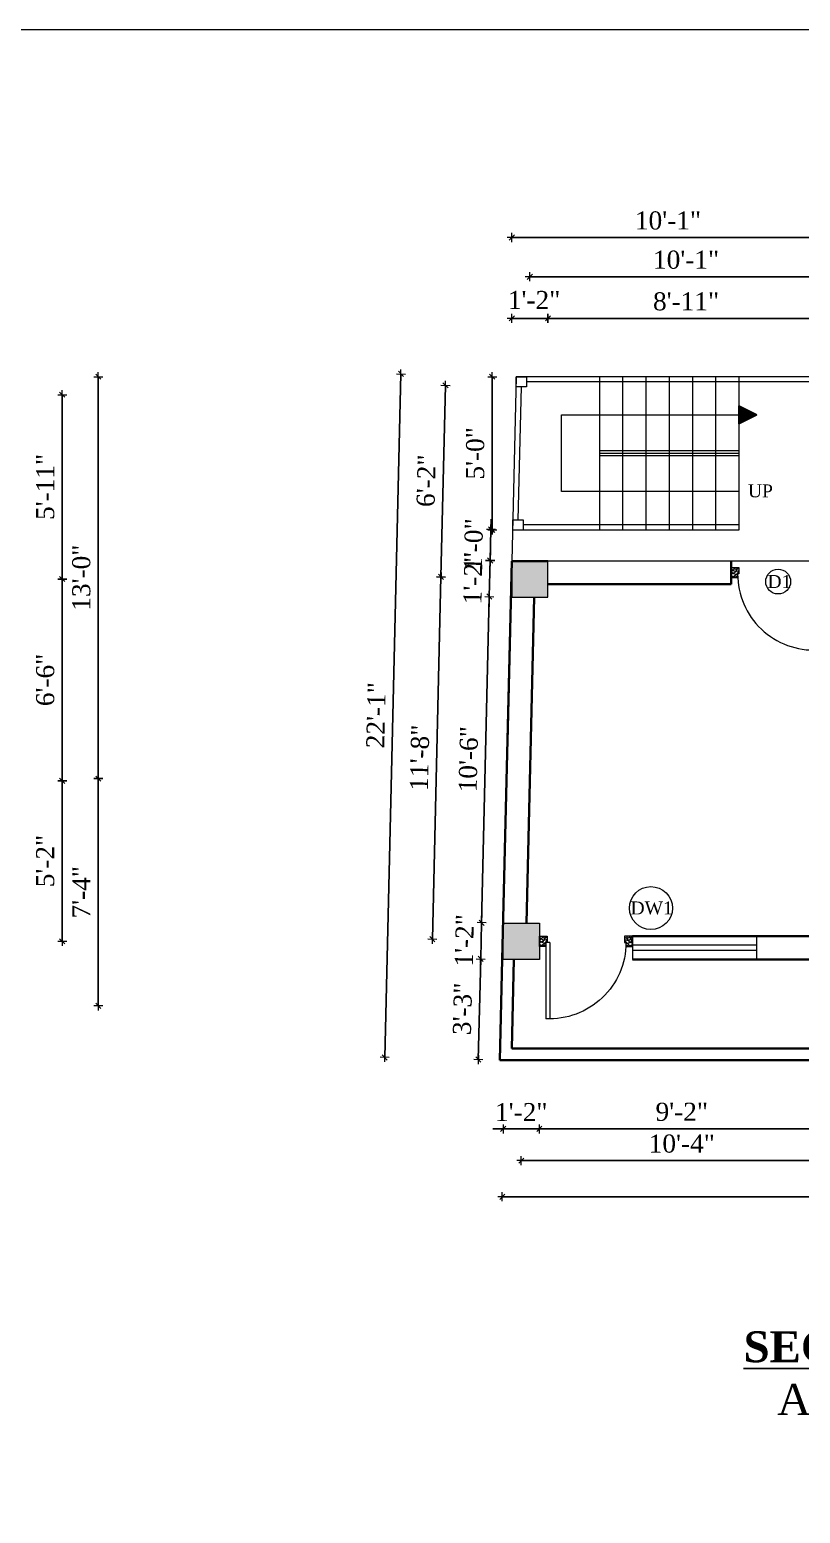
# Model space of a CAD drawing. Header units: inches. Extents: x 151827 to 346502, y -56182 to -23217.
# Drawn here: x 156630 to 156928, y -26825 to -26250 of the extents above; entities that cross this region are included whole.
import ezdxf

# ---------------------------------------------------------------- set-up
doc = ezdxf.new("R2010")
doc.units = ezdxf.units.IN
doc.header["$LTSCALE"] = 5
doc.header["$MEASUREMENT"] = 0
for name, color, linetype, lineweight in [('A-WALL', 7, 'Continuous', 9), ('Dimension', 7, 'Continuous', 18), ('DOOR', 62, 'Continuous', 0), ('Dw', 2, 'Continuous', 18), ('ele1', 21, 'Continuous', 20)]:
    doc.layers.add(name, color=color, linetype=linetype, lineweight=lineweight)
doc.layers.add('dim line', color=7, linetype='Continuous', lineweight=15, true_color=0xfab2b2)
doc.layers.add('TEXT', color=6, linetype='Continuous')
doc.layers.add('WALL', color=7, linetype='Continuous')
doc.styles.add('ordinary', font='times.ttf')
doc.dimstyles.new('Copy of 96', dxfattribs={"dimtxt": 7, "dimasz": 4, "dimexe": 0.5, "dimexo": 0.5, "dimgap": 3, "dimtad": 1, "dimdec": 1, "dimzin": 11, "dimdsep": 46, "dimlunit": 4, "dimtxsty": 'ordinary', "dimblk": 'OBLIQUE', "dimcen": 0.09, "dimse1": 1, "dimse2": 1, "dimclrt": 6, "dimazin": 0, "dimtfac": 1, "dimtdec": 1, "dimtix": 1, "dimtmove": 2, "dimatfit": 3, "dimldrblk": 'leader', "dimfxl": 0.5, "dimfxlon": 1, "dimtolj": 1, "dimtzin": 0, "dimarcsym": 0})

# ---------------------------------------------------------------- blocks, each defined once
blk = doc.blocks.new('oblique')
at = {"color": 0, "lineweight": -2}
blk.add_line((0.25, 0.25), (-0.25, -0.25), dxfattribs=at)
at = {"layer": 'dim line', "lineweight": 9}
for p, q in [((-0.4375, 0), (0.4375, 0)), ((0, 0.4375), (0, -0.4375))]:
    blk.add_line(p, q, dxfattribs=at)
blk = doc.blocks.new('*D415')
at = {"layer": 'A-WALL', "color": 0, "lineweight": -2, "ltscale": 5, "transparency": 16777216}
blk.add_line((156642.9, -26603.06), (156642.9, -26540.88), dxfattribs=at)
at = {"layer": 'Defpoints', "color": 0, "ltscale": 5, "transparency": 16777216}
for p in [(156593.45, -26540.88), (156642.9, -26540.88), (156559.08, -26603.06)]:
    blk.add_point(p, dxfattribs=at)
at = {"layer": 'A-WALL', "color": 0, "lineweight": -2, "ltscale": 5, "transparency": 16777216, "xscale": 4, "yscale": 4, "zscale": 4}
for p, rotation in [((156642.9, -26540.88), 90), ((156642.9, -26603.06), 270)]:
    blk.add_blockref('oblique', p, dxfattribs=dict(at, rotation=rotation))
at = {"layer": 'A-WALL', "color": 6, "ltscale": 5, "transparency": 16777216, "insert": (156636.34, -26571.97), "char_height": 7, "attachment_point": 5, "rotation": 90, "style": 'ordinary'}
blk.add_mtext('\\A1;5\'-2"', dxfattribs=at)
blk = doc.blocks.new('_OBLIQUE')
at = {"color": 0, "linetype": 'ByBlock'}
blk.add_line((-0.5, -0.5), (0.5, 0.5), dxfattribs=at)
blk = doc.blocks.new('leader')
at = {"layer": 'Dimension'}
for p, q in [((0, -4.33), (0, 4.33)), ((-4.42, 0), (4.42, 0))]:
    blk.add_line(p, q, dxfattribs=at)
blk = doc.blocks.new('*D416')
at = {"layer": 'A-WALL', "color": 0, "lineweight": -2, "ltscale": 5, "transparency": 16777216}
blk.add_line((156642.9, -26540.88), (156642.9, -26462.78), dxfattribs=at)
at = {"layer": 'Defpoints', "color": 0, "ltscale": 5, "transparency": 16777216}
for p in [(156456.07, -26462.78), (156642.9, -26462.78), (156593.45, -26540.88)]:
    blk.add_point(p, dxfattribs=at)
at = {"layer": 'A-WALL', "color": 0, "lineweight": -2, "ltscale": 5, "transparency": 16777216, "xscale": 4, "yscale": 4, "zscale": 4}
for p, rotation in [((156642.9, -26462.78), 90), ((156642.9, -26540.88), 270)]:
    blk.add_blockref('oblique', p, dxfattribs=dict(at, rotation=rotation))
at = {"layer": 'A-WALL', "color": 6, "ltscale": 5, "transparency": 16777216, "insert": (156636.34, -26501.83), "char_height": 7, "attachment_point": 5, "rotation": 90, "style": 'ordinary'}
blk.add_mtext('\\A1;6\'-6"', dxfattribs=at)
blk = doc.blocks.new('*D417')
at = {"layer": 'A-WALL', "color": 0, "lineweight": -2, "ltscale": 5, "transparency": 16777216}
blk.add_line((156642.9, -26462.78), (156642.9, -26391.4), dxfattribs=at)
at = {"layer": 'Defpoints', "color": 0, "ltscale": 5, "transparency": 16777216}
for p in [(156330.5, -26391.4), (156642.9, -26391.4), (156456.07, -26462.78)]:
    blk.add_point(p, dxfattribs=at)
at = {"layer": 'A-WALL', "color": 0, "lineweight": -2, "ltscale": 5, "transparency": 16777216, "xscale": 4, "yscale": 4, "zscale": 4}
for p, rotation in [((156642.9, -26391.4), 90), ((156642.9, -26462.78), 270)]:
    blk.add_blockref('oblique', p, dxfattribs=dict(at, rotation=rotation))
at = {"layer": 'A-WALL', "color": 6, "ltscale": 5, "transparency": 16777216, "insert": (156636.34, -26427.09), "char_height": 7, "attachment_point": 5, "rotation": 90, "style": 'ordinary'}
blk.add_mtext('\\A1;5\'-11"', dxfattribs=at)
blk = doc.blocks.new('*D431')
at = {"layer": 'A-WALL', "color": 0, "lineweight": -2, "ltscale": 5, "transparency": 16777216}
blk.add_line((156656.86, -26628.06), (156656.86, -26540.06), dxfattribs=at)
at = {"layer": 'Defpoints', "color": 0, "ltscale": 5, "transparency": 16777216}
for p in [(156611.31, -26540.06), (156656.86, -26540.06), (156554.45, -26628.06)]:
    blk.add_point(p, dxfattribs=at)
at = {"layer": 'A-WALL', "color": 0, "lineweight": -2, "ltscale": 5, "transparency": 16777216, "xscale": 4, "yscale": 4, "zscale": 4}
for p, rotation in [((156656.86, -26540.06), 90), ((156656.86, -26628.06), 270)]:
    blk.add_blockref('oblique', p, dxfattribs=dict(at, rotation=rotation))
at = {"layer": 'A-WALL', "color": 6, "ltscale": 5, "transparency": 16777216, "insert": (156650.28, -26584.06), "char_height": 7, "attachment_point": 5, "rotation": 90, "style": 'ordinary'}
blk.add_mtext('\\A1;7\'-4"', dxfattribs=at)
blk = doc.blocks.new('*D432')
at = {"layer": 'A-WALL', "color": 0, "lineweight": -2, "ltscale": 5, "transparency": 16777216}
blk.add_line((156656.86, -26540.06), (156656.86, -26384.4), dxfattribs=at)
at = {"layer": 'Defpoints', "color": 0, "ltscale": 5, "transparency": 16777216}
for p in [(156337.5, -26384.4), (156656.86, -26384.4), (156611.31, -26540.06)]:
    blk.add_point(p, dxfattribs=at)
at = {"layer": 'A-WALL', "color": 0, "lineweight": -2, "ltscale": 5, "transparency": 16777216, "xscale": 4, "yscale": 4, "zscale": 4}
for p, rotation in [((156656.86, -26384.4), 90), ((156656.86, -26540.06), 270)]:
    blk.add_blockref('oblique', p, dxfattribs=dict(at, rotation=rotation))
at = {"layer": 'A-WALL', "color": 6, "ltscale": 5, "transparency": 16777216, "insert": (156650.29, -26462.23), "char_height": 7, "attachment_point": 5, "rotation": 90, "style": 'ordinary'}
blk.add_mtext('\\A1;13\'-0"', dxfattribs=at)
blk = doc.blocks.new('A$C27B36B59')
at = {"layer": 'DOOR'}
for p, q in [((0, 4), (0, 0)), ((2.5, 4), (0, 4)), ((0, 0), (3, 0)), ((2.5, 2.5), (2.5, 4)), ((3, 2.5), (2.5, 2.5)), ((3, 0), (3, 2.5))]:
    blk.add_line(p, q, dxfattribs=at)
for centre, radius, start, end in [((-1.4, -0.54), 4.75, 22.14107, 72.83803), ((1.34, 2.09), 1.64, 45.13802, 144.89476), ((2.21, 0.3), 2.49, 83.31492, 152.65798), ((0.13, 0.37), 2.05, 349.48753, 93.68048), ((1.96, -0.47), 2.01, 58.74475, 166.49498), ((-0.06, 0.32), 1.13, 343.54197, 86.94698), ((2.08, -0.4), 1.17, 38.28162, 160.15192)]:
    blk.add_arc(centre, radius, start, end, dxfattribs=at)
blk = doc.blocks.new('D2')
at = {"layer": 'DOOR'}
for p, q in [((74473.95, 24047.59), (74473.95, 24018.09)), ((74473.95, 24047.59), (74475.45, 24047.59)), ((74475.45, 24047.59), (74475.45, 24018.13))]:
    blk.add_line(p, q, dxfattribs=at)
blk.add_arc((74473.95, 24047.59), 29.5, 180, 272.9146, dxfattribs=at)
at = {"layer": 'DOOR', "xscale": -1, "rotation": 180}
blk.add_blockref('A$C27B36B59', (74441.95, 24050.09), dxfattribs=at)
at = {"layer": 'DOOR', "rotation": 180}
blk.add_blockref('A$C27B36B59', (74477.95, 24050.09), dxfattribs=at)
blk = doc.blocks.new('*D459')
at = {"layer": 'A-WALL', "color": 0, "lineweight": -2, "ltscale": 50, "transparency": 16777216}
blk.add_line((156816.82, -26361.84), (156830.82, -26361.84), dxfattribs=at)
at = {"layer": 'Defpoints', "color": 0, "ltscale": 50, "transparency": 16777216}
for p in [(156830.82, -26361.84), (156816.82, -26455.78), (156830.82, -26455.78)]:
    blk.add_point(p, dxfattribs=at)
at = {"layer": 'A-WALL', "color": 0, "lineweight": -2, "ltscale": 50, "transparency": 16777216, "xscale": 4, "yscale": 4, "zscale": 4, "rotation": 180}
blk.add_blockref('oblique', (156816.82, -26361.84), dxfattribs=at)
at = {"layer": 'A-WALL', "color": 0, "lineweight": -2, "ltscale": 50, "transparency": 16777216, "xscale": 4, "yscale": 4, "zscale": 4}
blk.add_blockref('oblique', (156830.82, -26361.84), dxfattribs=at)
at = {"layer": 'A-WALL', "color": 6, "ltscale": 50, "transparency": 16777216, "insert": (156825.47, -26354.7), "char_height": 7, "attachment_point": 5, "style": 'ordinary'}
blk.add_mtext('\\A1;1\'-2"', dxfattribs=at)
blk = doc.blocks.new('*D460')
at = {"layer": 'A-WALL', "color": 0, "lineweight": -2, "ltscale": 5, "transparency": 16777216}
blk.add_line((156830.82, -26361.84), (156937.71, -26361.84), dxfattribs=at)
at = {"layer": 'Defpoints', "color": 0, "ltscale": 5, "transparency": 16777216}
for p in [(156937.71, -26361.84), (156937.71, -26384.4), (156830.82, -26455.78)]:
    blk.add_point(p, dxfattribs=at)
at = {"layer": 'A-WALL', "color": 0, "lineweight": -2, "ltscale": 5, "transparency": 16777216, "xscale": 4, "yscale": 4, "zscale": 4, "rotation": 180}
blk.add_blockref('oblique', (156830.82, -26361.84), dxfattribs=at)
at = {"layer": 'A-WALL', "color": 0, "lineweight": -2, "ltscale": 5, "transparency": 16777216, "xscale": 4, "yscale": 4, "zscale": 4}
blk.add_blockref('oblique', (156937.71, -26361.84), dxfattribs=at)
at = {"layer": 'A-WALL', "color": 6, "ltscale": 5, "transparency": 16777216, "insert": (156884.27, -26355.28), "char_height": 7, "attachment_point": 5, "style": 'ordinary'}
blk.add_mtext('\\A1;8\'-11"', dxfattribs=at)
blk = doc.blocks.new('*D467')
at = {"layer": 'A-WALL', "color": 0, "lineweight": -2, "ltscale": 5, "transparency": 16777216}
blk.add_line((156823.82, -26345.71), (156944.71, -26345.71), dxfattribs=at)
at = {"layer": 'Defpoints', "color": 0, "ltscale": 5, "transparency": 16777216}
for p in [(156944.71, -26345.71), (156823.82, -26462.78), (156944.71, -26462.78)]:
    blk.add_point(p, dxfattribs=at)
at = {"layer": 'A-WALL', "color": 0, "lineweight": -2, "ltscale": 5, "transparency": 16777216, "xscale": 4, "yscale": 4, "zscale": 4, "rotation": 180}
blk.add_blockref('oblique', (156823.82, -26345.71), dxfattribs=at)
at = {"layer": 'A-WALL', "color": 0, "lineweight": -2, "ltscale": 5, "transparency": 16777216, "xscale": 4, "yscale": 4, "zscale": 4}
blk.add_blockref('oblique', (156944.71, -26345.71), dxfattribs=at)
at = {"layer": 'A-WALL', "color": 6, "ltscale": 5, "transparency": 16777216, "insert": (156884.27, -26339.15), "char_height": 7, "attachment_point": 5, "style": 'ordinary'}
blk.add_mtext('\\A1;10\'-1"', dxfattribs=at)
blk = doc.blocks.new('*D470')
at = {"layer": 'A-WALL', "color": 0, "lineweight": -2, "ltscale": 5, "transparency": 16777216}
blk.add_line((156816.82, -26330.51), (156937.71, -26330.51), dxfattribs=at)
at = {"layer": 'Defpoints', "color": 0, "ltscale": 5, "transparency": 16777216}
for p in [(156937.71, -26330.51), (156937.71, -26384.4), (156816.82, -26455.78)]:
    blk.add_point(p, dxfattribs=at)
at = {"layer": 'A-WALL', "color": 0, "lineweight": -2, "ltscale": 5, "transparency": 16777216, "xscale": 4, "yscale": 4, "zscale": 4, "rotation": 180}
blk.add_blockref('oblique', (156816.82, -26330.51), dxfattribs=at)
at = {"layer": 'A-WALL', "color": 0, "lineweight": -2, "ltscale": 5, "transparency": 16777216, "xscale": 4, "yscale": 4, "zscale": 4}
blk.add_blockref('oblique', (156937.71, -26330.51), dxfattribs=at)
at = {"layer": 'A-WALL', "color": 6, "ltscale": 5, "transparency": 16777216, "insert": (156877.27, -26323.95), "char_height": 7, "attachment_point": 5, "style": 'ordinary'}
blk.add_mtext('\\A1;10\'-1"', dxfattribs=at)
blk = doc.blocks.new('*D474')
at = {"layer": 'A-WALL', "color": 0, "lineweight": -2, "ltscale": 50, "transparency": 16777216}
for p, q in [((156813.5, -26675.67), (156809.5, -26675.67)), ((156813.5, -26675.67), (156827.5, -26675.67)), ((156827.5, -26675.67), (156831.5, -26675.67))]:
    blk.add_line(p, q, dxfattribs=at)
at = {"layer": 'Defpoints', "color": 0, "ltscale": 50, "transparency": 16777216}
for p in [(156813.5, -26610.06), (156827.5, -26610.06), (156827.5, -26675.67)]:
    blk.add_point(p, dxfattribs=at)
at = {"layer": 'A-WALL', "color": 0, "lineweight": -2, "ltscale": 50, "transparency": 16777216, "xscale": 4, "yscale": 4, "zscale": 4}
blk.add_blockref('oblique', (156813.5, -26675.67), dxfattribs=at)
at = {"layer": 'A-WALL', "color": 0, "lineweight": -2, "ltscale": 50, "transparency": 16777216, "xscale": 4, "yscale": 4, "zscale": 4, "rotation": 180}
blk.add_blockref('oblique', (156827.5, -26675.67), dxfattribs=at)
at = {"layer": 'A-WALL', "color": 6, "ltscale": 50, "transparency": 16777216, "insert": (156820.5, -26669.17), "char_height": 7, "attachment_point": 5, "style": 'ordinary'}
blk.add_mtext('\\A1;1\'-2"', dxfattribs=at)
blk = doc.blocks.new('*D475')
at = {"layer": 'A-WALL', "color": 0, "lineweight": -2, "ltscale": 5, "transparency": 16777216}
blk.add_line((156827.5, -26675.67), (156937.71, -26675.67), dxfattribs=at)
at = {"layer": 'Defpoints', "color": 0, "ltscale": 5, "transparency": 16777216}
for p in [(156827.5, -26610.06), (156937.71, -26610.06), (156937.71, -26675.67)]:
    blk.add_point(p, dxfattribs=at)
at = {"layer": 'A-WALL', "color": 0, "lineweight": -2, "ltscale": 5, "transparency": 16777216, "xscale": 4, "yscale": 4, "zscale": 4, "rotation": 180}
blk.add_blockref('oblique', (156827.5, -26675.67), dxfattribs=at)
at = {"layer": 'A-WALL', "color": 0, "lineweight": -2, "ltscale": 5, "transparency": 16777216, "xscale": 4, "yscale": 4, "zscale": 4}
blk.add_blockref('oblique', (156937.71, -26675.67), dxfattribs=at)
at = {"layer": 'A-WALL', "color": 6, "ltscale": 5, "transparency": 16777216, "insert": (156882.61, -26669.1), "char_height": 7, "attachment_point": 5, "style": 'ordinary'}
blk.add_mtext('\\A1;9\'-2"', dxfattribs=at)
blk = doc.blocks.new('*D484')
at = {"layer": 'A-WALL', "color": 0, "lineweight": -2, "ltscale": 5, "transparency": 16777216}
blk.add_line((156820.5, -26687.98), (156944.71, -26687.98), dxfattribs=at)
at = {"layer": 'Defpoints', "color": 0, "ltscale": 5, "transparency": 16777216}
for p in [(156820.5, -26603.06), (156944.71, -26603.06), (156944.71, -26687.98)]:
    blk.add_point(p, dxfattribs=at)
at = {"layer": 'A-WALL', "color": 0, "lineweight": -2, "ltscale": 5, "transparency": 16777216, "xscale": 4, "yscale": 4, "zscale": 4, "rotation": 180}
blk.add_blockref('oblique', (156820.5, -26687.98), dxfattribs=at)
at = {"layer": 'A-WALL', "color": 0, "lineweight": -2, "ltscale": 5, "transparency": 16777216, "xscale": 4, "yscale": 4, "zscale": 4}
blk.add_blockref('oblique', (156944.71, -26687.98), dxfattribs=at)
at = {"layer": 'A-WALL', "color": 6, "ltscale": 5, "transparency": 16777216, "insert": (156882.61, -26681.42), "char_height": 7, "attachment_point": 5, "style": 'ordinary'}
blk.add_mtext('\\A1;10\'-4"', dxfattribs=at)
blk = doc.blocks.new('*D488')
at = {"layer": 'A-WALL', "color": 0, "lineweight": -2, "ltscale": 5, "transparency": 16777216}
blk.add_line((157179.96, -26701.97), (156813.17, -26701.97), dxfattribs=at)
at = {"layer": 'Defpoints', "color": 0, "ltscale": 5, "transparency": 16777216}
for p in [(156813.17, -26610.06), (157179.96, -26610.06), (156813.17, -26701.97)]:
    blk.add_point(p, dxfattribs=at)
at = {"layer": 'A-WALL', "color": 0, "lineweight": -2, "ltscale": 5, "transparency": 16777216, "xscale": 4, "yscale": 4, "zscale": 4, "rotation": 180}
blk.add_blockref('oblique', (156813.17, -26701.97), dxfattribs=at)
at = {"layer": 'A-WALL', "color": 0, "lineweight": -2, "ltscale": 5, "transparency": 16777216, "xscale": 4, "yscale": 4, "zscale": 4}
blk.add_blockref('oblique', (157179.96, -26701.97), dxfattribs=at)
at = {"layer": 'A-WALL', "color": 6, "ltscale": 5, "transparency": 16777216, "insert": (156996.57, -26695.4), "char_height": 7, "attachment_point": 5, "style": 'ordinary'}
blk.add_mtext('\\A1;30\'-7"', dxfattribs=at)
blk = doc.blocks.new('*D490')
at = {"layer": 'A-WALL', "color": 0, "lineweight": -2, "ltscale": 5, "transparency": 16777216}
blk.add_line((156809.26, -26384.4), (156809.26, -26443.78), dxfattribs=at)
at = {"layer": 'Defpoints', "color": 0, "ltscale": 5, "transparency": 16777216}
for p in [(156818.52, -26384.4), (156809.26, -26443.78), (156817.11, -26443.78)]:
    blk.add_point(p, dxfattribs=at)
at = {"layer": 'A-WALL', "color": 0, "lineweight": -2, "ltscale": 5, "transparency": 16777216, "xscale": 4, "yscale": 4, "zscale": 4}
for p, rotation in [((156809.26, -26384.4), 90), ((156809.26, -26443.78), 270)]:
    blk.add_blockref('oblique', p, dxfattribs=dict(at, rotation=rotation))
at = {"layer": 'A-WALL', "color": 6, "ltscale": 5, "transparency": 16777216, "insert": (156802.7, -26414.09), "char_height": 7, "attachment_point": 5, "rotation": 90, "style": 'ordinary'}
blk.add_mtext('\\A1;5\'-0"', dxfattribs=at)
blk = doc.blocks.new('*D550')
at = {"layer": 'A-WALL', "color": 0, "lineweight": -2, "ltscale": 50, "transparency": 16777216}
for p, q in [((156805.13, -26595.86), (156805.23, -26591.87)), ((156804.8, -26609.86), (156805.13, -26595.86)), ((156804.8, -26609.86), (156804.71, -26613.86))]:
    blk.add_line(p, q, dxfattribs=at)
at = {"layer": 'Defpoints', "color": 0, "ltscale": 50, "transparency": 16777216}
for p in [(156805.13, -26595.86), (156813.5, -26596.06), (156813.17, -26610.06)]:
    blk.add_point(p, dxfattribs=at)
at = {"layer": 'A-WALL', "color": 0, "lineweight": -2, "ltscale": 50, "transparency": 16777216, "xscale": 4, "yscale": 4, "zscale": 4}
for p, rotation in [((156805.13, -26595.86), 268.6423816929436), ((156804.8, -26609.86), 88.64238169294363)]:
    blk.add_blockref('oblique', p, dxfattribs=dict(at, rotation=rotation))
at = {"layer": 'A-WALL', "color": 6, "ltscale": 50, "transparency": 16777216, "insert": (156798.47, -26602.71), "char_height": 7, "attachment_point": 5, "rotation": 88.64238, "style": 'ordinary'}
blk.add_mtext('\\A1;1\'-2"', dxfattribs=at)
blk = doc.blocks.new('*D551')
at = {"layer": 'A-WALL', "color": 0, "lineweight": -2, "ltscale": 5, "transparency": 16777216}
blk.add_line((156805.13, -26595.86), (156808.13, -26469.57), dxfattribs=at)
at = {"layer": 'Defpoints', "color": 0, "ltscale": 5, "transparency": 16777216}
for p in [(156808.13, -26469.57), (156816.82, -26469.78), (156813.5, -26596.06)]:
    blk.add_point(p, dxfattribs=at)
at = {"layer": 'A-WALL', "color": 0, "lineweight": -2, "ltscale": 5, "transparency": 16777216, "xscale": 4, "yscale": 4, "zscale": 4}
for p, rotation in [((156808.13, -26469.57), 88.64238169298139), ((156805.13, -26595.86), 268.6423816929814)]:
    blk.add_blockref('oblique', p, dxfattribs=dict(at, rotation=rotation))
at = {"layer": 'A-WALL', "color": 6, "ltscale": 5, "transparency": 16777216, "insert": (156800.07, -26532.56), "char_height": 7, "attachment_point": 5, "rotation": 88.64238, "style": 'ordinary'}
blk.add_mtext('\\A1;10\'-6"', dxfattribs=at)
blk = doc.blocks.new('*D552')
at = {"layer": 'A-WALL', "color": 0, "lineweight": -2, "ltscale": 5, "transparency": 16777216}
for p, q in [((156808.13, -26469.57), (156808.46, -26455.58)), ((156808.46, -26455.58), (156808.55, -26451.58)), ((156808.13, -26469.57), (156808.03, -26473.57))]:
    blk.add_line(p, q, dxfattribs=at)
at = {"layer": 'Defpoints', "color": 0, "ltscale": 5, "transparency": 16777216}
for p in [(156808.46, -26455.58), (156816.82, -26455.78), (156816.82, -26469.78)]:
    blk.add_point(p, dxfattribs=at)
at = {"layer": 'A-WALL', "color": 0, "lineweight": -2, "ltscale": 5, "transparency": 16777216, "xscale": 4, "yscale": 4, "zscale": 4}
for p, rotation in [((156808.46, -26455.58), 268.6423816929814), ((156808.13, -26469.57), 88.64238169298143)]:
    blk.add_blockref('oblique', p, dxfattribs=dict(at, rotation=rotation))
at = {"layer": 'A-WALL', "color": 6, "ltscale": 5, "transparency": 16777216, "insert": (156801.79, -26462.42), "char_height": 7, "attachment_point": 5, "rotation": 88.64238, "style": 'ordinary'}
blk.add_mtext('\\A1;1\'-2"', dxfattribs=at)
blk = doc.blocks.new('*D491')
at = {"layer": 'A-WALL', "color": 0, "lineweight": -2, "ltscale": 5, "transparency": 16777216}
blk.add_line((156786.1, -26602.25), (156789.42, -26461.96), dxfattribs=at)
at = {"layer": 'Defpoints', "color": 0, "ltscale": 5, "transparency": 16777216}
for p in [(156789.42, -26461.96), (156823.82, -26462.78), (156820.5, -26603.06)]:
    blk.add_point(p, dxfattribs=at)
at = {"layer": 'A-WALL', "color": 0, "lineweight": -2, "ltscale": 5, "transparency": 16777216, "xscale": 4, "yscale": 4, "zscale": 4}
for p, rotation in [((156789.42, -26461.96), 88.64238169299772), ((156786.1, -26602.25), 268.6423816929977)]:
    blk.add_blockref('oblique', p, dxfattribs=dict(at, rotation=rotation))
at = {"layer": 'A-WALL', "color": 6, "ltscale": 5, "transparency": 16777216, "insert": (156781.2, -26531.95), "char_height": 7, "attachment_point": 5, "rotation": 88.64238, "style": 'ordinary'}
blk.add_mtext('\\A1;11\'-8"', dxfattribs=at)
blk = doc.blocks.new('*D492')
at = {"layer": 'A-WALL', "color": 0, "lineweight": -2, "ltscale": 5, "transparency": 16777216}
for p, q in [((156808.46, -26455.58), (156808.74, -26443.58)), ((156808.74, -26443.58), (156808.84, -26439.58)), ((156808.46, -26455.58), (156808.36, -26459.58))]:
    blk.add_line(p, q, dxfattribs=at)
at = {"layer": 'Defpoints', "color": 0, "ltscale": 5, "transparency": 16777216}
for p in [(156808.74, -26443.58), (156817.11, -26443.78), (156816.82, -26455.78)]:
    blk.add_point(p, dxfattribs=at)
at = {"layer": 'A-WALL', "color": 0, "lineweight": -2, "ltscale": 5, "transparency": 16777216, "xscale": 4, "yscale": 4, "zscale": 4}
for p, rotation in [((156808.74, -26443.58), 268.6423816929814), ((156808.46, -26455.58), 88.64238169298143)]:
    blk.add_blockref('oblique', p, dxfattribs=dict(at, rotation=rotation))
at = {"layer": 'A-WALL', "color": 6, "ltscale": 5, "transparency": 16777216, "insert": (156802.04, -26449.43), "char_height": 7, "attachment_point": 5, "rotation": 88.64238, "style": 'ordinary'}
blk.add_mtext('\\A1;1\'-0"', dxfattribs=at)
blk = doc.blocks.new('*D553')
at = {"layer": 'A-WALL', "color": 0, "lineweight": -2, "ltscale": 5, "transparency": 16777216}
blk.add_line((156804.8, -26609.86), (156803.88, -26648.86), dxfattribs=at)
at = {"layer": 'Defpoints', "color": 0, "ltscale": 5, "transparency": 16777216}
for p in [(156813.17, -26610.06), (156803.88, -26648.86), (156812.24, -26649.06)]:
    blk.add_point(p, dxfattribs=at)
at = {"layer": 'A-WALL', "color": 0, "lineweight": -2, "ltscale": 5, "transparency": 16777216, "xscale": 4, "yscale": 4, "zscale": 4}
for p, rotation in [((156804.8, -26609.86), 88.64238169298143), ((156803.88, -26648.86), 268.6423816929814)]:
    blk.add_blockref('oblique', p, dxfattribs=dict(at, rotation=rotation))
at = {"layer": 'A-WALL', "color": 6, "ltscale": 5, "transparency": 16777216, "insert": (156797.78, -26629.21), "char_height": 7, "attachment_point": 5, "rotation": 88.64238, "style": 'ordinary'}
blk.add_mtext('\\A1;3\'-3"', dxfattribs=at)
blk = doc.blocks.new('*D493')
at = {"layer": 'A-WALL', "color": 0, "lineweight": -2, "ltscale": 5, "transparency": 16777216}
blk.add_line((156789.42, -26461.96), (156791.18, -26387.76), dxfattribs=at)
at = {"layer": 'Defpoints', "color": 0, "ltscale": 5, "transparency": 16777216}
for p in [(156791.18, -26387.76), (156944.71, -26391.4), (156823.82, -26462.78)]:
    blk.add_point(p, dxfattribs=at)
at = {"layer": 'A-WALL', "color": 0, "lineweight": -2, "ltscale": 5, "transparency": 16777216, "xscale": 4, "yscale": 4, "zscale": 4}
for p, rotation in [((156791.18, -26387.76), 88.64238169298139), ((156789.42, -26461.96), 268.6423816929814)]:
    blk.add_blockref('oblique', p, dxfattribs=dict(at, rotation=rotation))
at = {"layer": 'A-WALL', "color": 6, "ltscale": 5, "transparency": 16777216, "insert": (156783.74, -26424.71), "char_height": 7, "attachment_point": 5, "rotation": 88.64238, "style": 'ordinary'}
blk.add_mtext('\\A1;6\'-2"', dxfattribs=at)
blk = doc.blocks.new('*D494')
at = {"layer": 'A-WALL', "color": 0, "lineweight": -2, "ltscale": 5, "transparency": 16777216}
blk.add_line((156767.65, -26648.01), (156773.92, -26383.34), dxfattribs=at)
at = {"layer": 'Defpoints', "color": 0, "ltscale": 5, "transparency": 16777216}
for p in [(156773.92, -26383.34), (156818.52, -26384.4), (156812.24, -26649.06)]:
    blk.add_point(p, dxfattribs=at)
at = {"layer": 'A-WALL', "color": 0, "lineweight": -2, "ltscale": 5, "transparency": 16777216, "xscale": 4, "yscale": 4, "zscale": 4}
for p, rotation in [((156773.92, -26383.34), 88.64238169298139), ((156767.65, -26648.01), 268.6423816929814)]:
    blk.add_blockref('oblique', p, dxfattribs=dict(at, rotation=rotation))
at = {"layer": 'A-WALL', "color": 6, "ltscale": 5, "transparency": 16777216, "insert": (156764.28, -26515.52), "char_height": 7, "attachment_point": 5, "rotation": 88.64238, "style": 'ordinary'}
blk.add_mtext('\\A1;22\'-1"', dxfattribs=at)

msp = doc.modelspace()

# ---------------------------------------------------------------- hatches: boundary and pattern name
at = {"ltscale": 5}
msp.add_hatch(color=256, dxfattribs=at).paths.add_polyline_path([(156904.71, -26402.67), (156904.71, -26395.66), (156911.6, -26399.24)])
at = {"layer": 'WALL', "linetype": 'ByBlock', "ltscale": 5, "true_color": 0xf8991e}
h = msp.add_hatch(color=30, dxfattribs=at)
h.dxf.hatch_style = 1
h.paths.add_polyline_path([(156816.82, -26469.78), (156830.82, -26469.78), (156830.82, -26455.78), (156816.82, -26455.78)])
h = msp.add_hatch(color=30, dxfattribs=at)
h.dxf.hatch_style = 1
h.paths.add_polyline_path([(156813.5, -26596.06), (156813.5, -26610.06), (156827.5, -26610.06), (156827.5, -26596.06)])

# ---------------------------------------------------------------- linework, layer by layer
at = {"ltscale": 5}
for p, q in [((156904.71, -26402.67, -72.71), (156904.71, -26395.66, -72.71)), ((156904.71, -26395.66, -72.71), (156911.6, -26399.24, -72.71)), ((156911.6, -26399.24, -72.71), (156904.71, -26402.67, -72.71))]:
    msp.add_line(p, q, dxfattribs=at)
at = {"layer": 'A-WALL', "ltscale": 5}
for p, q in [((156818.52, -26384.4, -72.71), (156816.82, -26455.78, -72.71)), ((156937.71, -26384.4, -72.71), (156818.52, -26384.4, -72.71)), ((156933.71, -26386.4, -72.71), (156822.52, -26386.4, -72.71)), ((156850.71, -26384.4, -72.71), (156850.71, -26443.78, -72.71)), ((156859.71, -26384.4, -72.71), (156859.71, -26443.78, -72.71)), ((156868.71, -26384.4, -72.71), (156868.71, -26443.78, -72.71)), ((156877.71, -26384.4, -72.71), (156877.71, -26443.78, -72.71)), ((156886.71, -26384.4, -72.71), (156886.71, -26443.78, -72.71)), ((156895.71, -26384.4, -72.71), (156895.71, -26443.78, -72.71)), ((156904.71, -26384.4, -72.71), (156904.71, -26414.09, -72.71)), ((156820.42, -26388.4, -72.71), (156819.2, -26439.78, -72.71)), ((156836.09, -26428.93, -72.71), (156836.09, -26399.24, -72.71)), ((156836.09, -26399.24, -72.71), (156904.71, -26399.24, -72.71)), ((156904.71, -26413.09, -72.71), (156850.71, -26413.09, -72.71)), ((156904.71, -26414.09, -72.71), (156850.71, -26414.09, -72.71)), ((156904.71, -26415.09, -72.71), (156850.71, -26415.09, -72.71)), ((156904.71, -26414.09, -72.71), (156904.71, -26443.78, -72.71)), ((156904.71, -26428.93, -72.71), (156836.09, -26428.93, -72.71)), ((156904.71, -26443.78, -72.71), (156817.11, -26443.78, -72.71)), ((156904.71, -26441.78, -72.71), (156821.2, -26441.78, -72.71)), ((156937.71, -26455.78, -72.71), (156816.82, -26455.78, -72.71)), ((156863.5, -26601.06, -72.71), (156863.5, -26610.06, -72.71)), ((156911.5, -26601.06, -72.71), (156911.5, -26610.06, -72.71)), ((156813.5, -26610.06, -72.71), (156813.17, -26610.06, -72.71))]:
    msp.add_line(p, q, dxfattribs=at)
at = {"layer": 'A-WALL', "lineweight": 30}
for p, q in [((156816.82, -26455.78, -72.71), (156813.17, -26610.06, -72.71)), ((156830.82, -26455.78, -72.71), (156816.82, -26455.78, -72.71)), ((156901.71, -26464.78, -72.71), (156901.71, -26455.78, -72.71)), ((156830.82, -26464.78, -72.71), (156901.71, -26464.78, -72.71)), ((156825.5, -26469.78, -72.71), (156822.5, -26596.06, -72.71)), ((156815.17, -26525.71, -72.71), (156816.19, -26482.72, -72.71)), ((156937.71, -26601.06, -72.71), (156863.5, -26601.06, -72.71)), ((156813.17, -26610.06, -72.71), (156812.24, -26649.06, -72.71)), ((156817.67, -26610.06, -72.71), (156816.85, -26644.56, -72.71)), ((157027.28, -26610.06, -72.71), (156863.5, -26610.06, -72.71)), ((157152.64, -26644.56, -72.71), (156816.85, -26644.56, -72.71)), ((157155.09, -26649.06, -72.71), (156812.24, -26649.06, -72.71))]:
    msp.add_line(p, q, dxfattribs=at)
at = {"layer": 'A-WALL', "ltscale": 5, "elevation": -72.71}
for points in [[(156818.52, -26384.4), (156822.52, -26384.4), (156822.52, -26388.4), (156818.52, -26388.4)], [(156817.2, -26439.78), (156821.2, -26439.78), (156821.2, -26443.78), (156817.2, -26443.78)], [(156816.82, -26469.78), (156830.82, -26469.78), (156830.82, -26455.78), (156816.82, -26455.78)], [(156813.5, -26596.06), (156827.5, -26596.06), (156827.5, -26610.06), (156813.5, -26610.06)]]:
    msp.add_lwpolyline(points, close=True, dxfattribs=at)
at = {"layer": 'A-WALL', "ltscale": 5}
for centre, radius in [((156919.89, -26463.73, -72.71), 4.82), ((156870.68, -26590.19, -72.71), 8.32)]:
    msp.add_circle(centre, radius, dxfattribs=at)
at = {"layer": 'Dw', "color": 3}
for p, q in [((156911.5, -26604.56, -72.71), (156863.5, -26604.56, -72.71)), ((156911.5, -26606.56, -72.71), (156863.5, -26606.56, -72.71))]:
    msp.add_line(p, q, dxfattribs=at)
at = {"layer": 'ele1', "elevation": -72.71}
msp.add_lwpolyline([(155380.93, -26250.03), (158465.9, -26250.03), (158465.9, -28405.37), (155380.93, -28405.37)], close=True, dxfattribs=at)
msp.add_lwpolyline([(155380.93, -26250.03), (158465.9, -26250.03), (158465.9, -28405.37), (155380.93, -28405.37)], close=True, dxfattribs=at)

# ---------------------------------------------------------------- block references
at = {"layer": 'WALL', "color": 2, "linetype": 'ByBlock'}
msp.add_blockref('D2', (82459.76, -50508.37, -72.71), dxfattribs=at)
at = {"layer": 'WALL', "color": 2, "linetype": 'ByBlock', "xscale": -1, "rotation": 359.9999999998169}
msp.add_blockref('D2', (231305.45, -50651.15, -72.71), dxfattribs=at)

# ---------------------------------------------------------------- texts
at = {"layer": 'TEXT', "style": 'ordinary'}
for s, p in [('UP', (156908.21, -26431.12, -72.71)), ('D1', (156915.77, -26466.22, -72.71)), ('DW1', (156862.78, -26592.63, -72.71))]:
    msp.add_text(s, height=5, dxfattribs=at).set_placement(p)
at = {"layer": 'TEXT', "char_height": 12, "width": 219.8151, "attachment_point": 8, "style": 'ordinary'}
for s, insert in [('{\\fTimes New Roman|b1|i0|c0|p18;\\LSECOND FLOOR PLAN}', (157005.72, -26766.22, -72.71)), ('AREA = 319.56 sq. ft.', (157001.41, -26790.34, -72.71))]:
    msp.add_mtext(s, dxfattribs=dict(at, insert=insert))

# ---------------------------------------------------------------- dimensions: what is measured, and where the dimension line sits
at = {"layer": 'A-WALL', "ltscale": 5}
for base, p1, p2, picture, middle in [((156937.71, -26330.51, -72.71), (156816.82, -26455.78, -72.71), (156937.71, -26384.4, -72.71), '*D470', (156877.27, -26323.95, -72.71)), ((156944.71, -26345.71, -72.71), (156823.82, -26462.78, -72.71), (156944.71, -26462.78, -72.71), '*D467', (156884.27, -26339.15, -72.71)), ((156937.71, -26361.84, -72.71), (156830.82, -26455.78, -72.71), (156937.71, -26384.4, -72.71), '*D460', (156884.27, -26355.28, -72.71)), ((156944.71, -26687.98, -72.71), (156820.5, -26603.06, -72.71), (156944.71, -26603.06, -72.71), '*D484', (156882.61, -26681.42, -72.71)), ((156813.17, -26701.97, -72.71), (157179.96, -26610.06, -72.71), (156813.17, -26610.06, -72.71), '*D488', (156996.57, -26695.4, -72.71)), ((156937.71, -26675.67, -72.71), (156827.5, -26610.06, -72.71), (156937.71, -26610.06, -72.71), '*D475', (156882.61, -26669.1, -72.71))]:
    dim = msp.add_linear_dim(base=base, p1=p1, p2=p2, dimstyle='Copy of 96', override={"dimdec": 0, "dimblk": 'oblique', "dimtdec": 0, "dimarcsym": 1}, dxfattribs=at)
    dim.commit()
    dim.dimension.update_dxf_attribs({"geometry": picture, "text_midpoint": middle})
at = {"layer": 'A-WALL', "ltscale": 50}
dim = msp.add_linear_dim(base=(156830.82, -26361.84, -72.71), p1=(156816.82, -26455.78, -72.71), p2=(156830.82, -26455.78, -72.71), dimstyle='Copy of 96', override={"dimdec": 0, "dimblk": 'oblique', "dimtdec": 0, "dimarcsym": 1}, dxfattribs=at)
dim.commit()
dim.dimension.update_dxf_attribs({"geometry": '*D459', "text_midpoint": (156825.47, -26354.7, -72.71), "dimtype": 160})
at = {"layer": 'A-WALL', "ltscale": 5}
for base, p1, p2, angle, picture, middle in [((156773.92, -26383.34, -72.71), (156812.24, -26649.06, -72.71), (156818.52, -26384.4, -72.71), 268.64238, '*D494', (156764.28, -26515.52, -72.71)), ((156656.86, -26384.4, -72.71), (156611.31, -26540.06, -72.71), (156337.5, -26384.4, -72.71), 90, '*D432', (156650.29, -26462.23, -72.71)), ((156791.18, -26387.76, -72.71), (156823.82, -26462.78, -72.71), (156944.71, -26391.4, -72.71), 268.64238, '*D493', (156783.74, -26424.71, -72.71)), ((156642.9, -26391.4, -72.71), (156456.07, -26462.78, -72.71), (156330.5, -26391.4, -72.71), 90, '*D417', (156636.34, -26427.09, -72.71)), ((156808.74, -26443.58, -72.71), (156816.82, -26455.78, -72.71), (156817.11, -26443.78, -72.71), 268.64238, '*D492', (156802.04, -26449.43, -72.71)), ((156808.46, -26455.58, -72.71), (156816.82, -26469.78, -72.71), (156816.82, -26455.78, -72.71), 268.64238, '*D552', (156801.79, -26462.42, -72.71)), ((156642.9, -26462.78, -72.71), (156593.45, -26540.88, -72.71), (156456.07, -26462.78, -72.71), 90, '*D416', (156636.34, -26501.83, -72.71)), ((156808.13, -26469.57, -72.71), (156813.5, -26596.06, -72.71), (156816.82, -26469.78, -72.71), 268.64238, '*D551', (156800.07, -26532.56, -72.71)), ((156656.86, -26540.06, -72.71), (156554.45, -26628.06, -72.71), (156611.31, -26540.06, -72.71), 90, '*D431', (156650.28, -26584.06, -72.71)), ((156642.9, -26540.88, -72.71), (156559.08, -26603.06, -72.71), (156593.45, -26540.88, -72.71), 90, '*D415', (156636.34, -26571.97, -72.71)), ((156803.88, -26648.86, -72.71), (156813.17, -26610.06, -72.71), (156812.24, -26649.06, -72.71), 268.64238, '*D553', (156797.78, -26629.21, -72.71))]:
    dim = msp.add_linear_dim(base=base, p1=p1, p2=p2, angle=angle, dimstyle='Copy of 96', override={"dimdec": 0, "dimblk": 'oblique', "dimtdec": 0, "dimarcsym": 1}, dxfattribs=at)
    dim.commit()
    dim.dimension.update_dxf_attribs({"geometry": picture, "text_midpoint": middle})
dim = msp.add_linear_dim(base=(156809.26, -26443.78, -72.71), p1=(156818.52, -26384.4, -72.71), p2=(156817.11, -26443.78, -72.71), angle=90, text='5\'-0"', dimstyle='Copy of 96', override={"dimdec": 0, "dimblk": 'oblique', "dimtdec": 0, "dimarcsym": 1}, dxfattribs=at)
dim.commit()
dim.dimension.update_dxf_attribs({"geometry": '*D490', "text_midpoint": (156802.7, -26414.09, -72.71)})
dim = msp.add_aligned_dim(p1=(156820.5, -26603.06, -72.71), p2=(156823.82, -26462.78, -72.71), distance=34.41, dimstyle='Copy of 96', override={"dimdec": 0, "dimblk": 'oblique', "dimtdec": 0, "dimarcsym": 1}, dxfattribs=at)
dim.commit()
dim.dimension.update_dxf_attribs({"geometry": '*D491', "text_midpoint": (156781.2, -26531.95, -72.71)})
at = {"layer": 'A-WALL', "ltscale": 50}
dim = msp.add_aligned_dim(p1=(156813.17, -26610.06, -72.71), p2=(156813.5, -26596.06, -72.71), distance=8.37, dimstyle='Copy of 96', override={"dimdec": 0, "dimblk": 'oblique', "dimtdec": 0, "dimarcsym": 1}, dxfattribs=at)
dim.commit()
dim.dimension.update_dxf_attribs({"geometry": '*D550', "text_midpoint": (156798.47, -26602.71, -72.71)})
dim = msp.add_linear_dim(base=(156827.5, -26675.67, -72.71), p1=(156813.5, -26610.06, -72.71), p2=(156827.5, -26610.06, -72.71), dimstyle='Copy of 96', override={"dimdec": 0, "dimblk": 'oblique', "dimtdec": 0, "dimarcsym": 1}, dxfattribs=at)
dim.commit()
dim.dimension.update_dxf_attribs({"geometry": '*D474', "text_midpoint": (156820.5, -26669.17, -72.71)})

doc.saveas('drawing.dxf')
